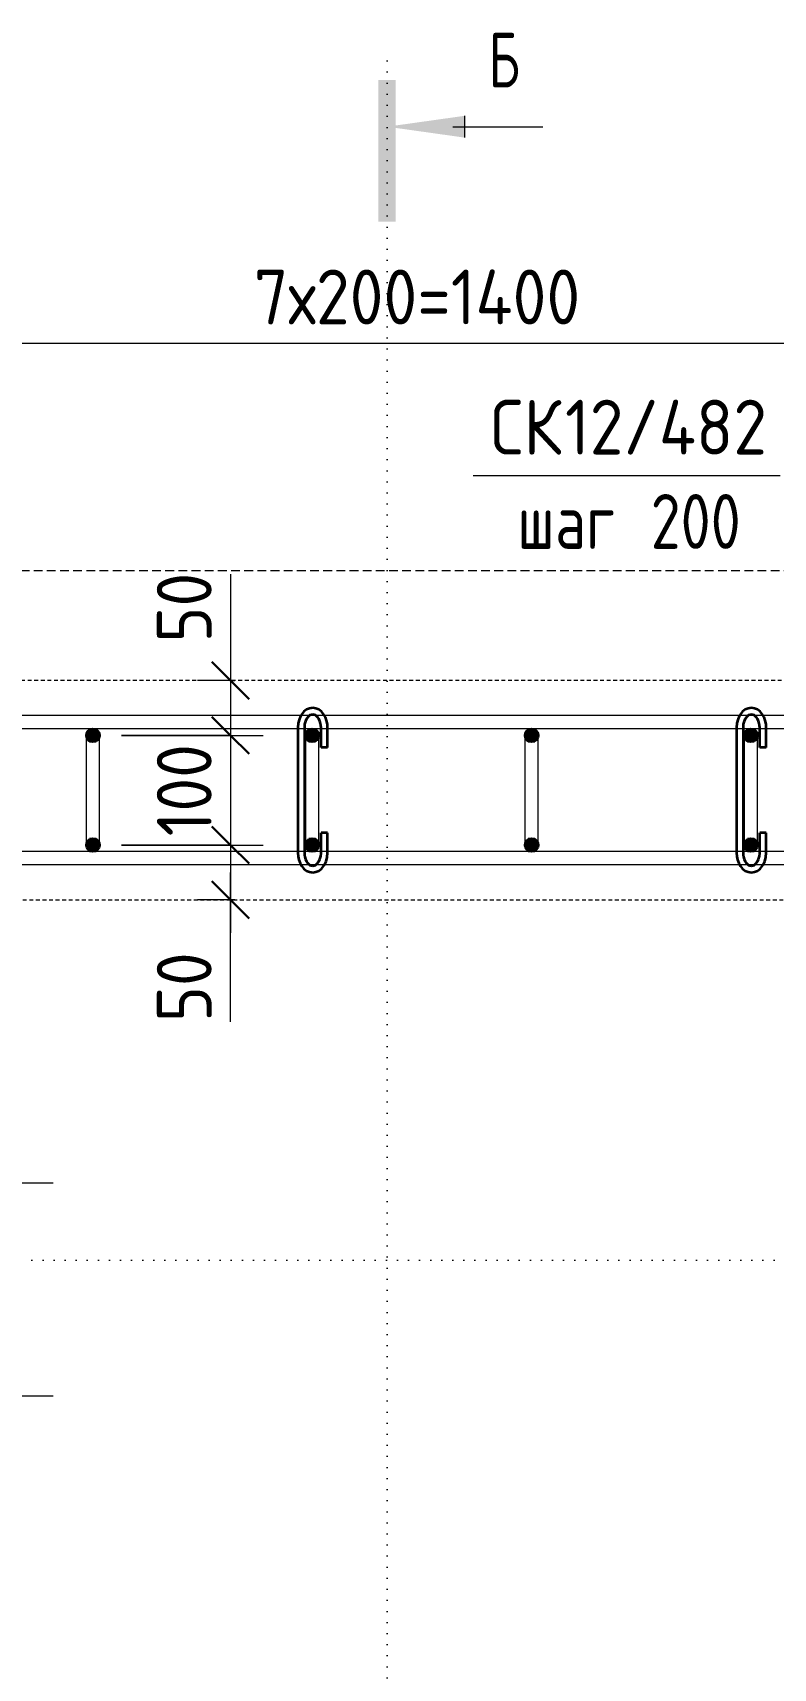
# Model space of a CAD drawing. Header units: millimetres. Extents: x 29094 to 49369, y -2577 to 78616.
# Drawn here: x 30435 to 31110, y 77124 to 78616 of the extents above; entities that cross this region are included whole.
import ezdxf

# ---------------------------------------------------------------- set-up
doc = ezdxf.new("R2010")
doc.units = ezdxf.units.MM
for name, pattern in [('01 Штриховая _4 мм_', [6, 3.5, -2.5]), ('01 Штриховая _8 мм_', [12, 8, -4]), ('04 Пунктир 10мм', [10, 0, -10])]:
    doc.linetypes.add(name, pattern=pattern)
for name, color, linetype, lineweight in [('AA_Dim', 7, 'Continuous', 9), ('AA_Dim-20', 7, 'Continuous', 9), ('AA_Razrez', 7, 'Continuous', 9), ('AA_Vinoska', 7, 'Continuous', 9), ('KR_Armatura', 7, 'Continuous', 20), ('KR_Armatura_Tonkie', 7, 'Continuous', 20)]:
    doc.layers.add(name, color=color, linetype=linetype, lineweight=lineweight)
doc.layers.add('AF_Stena_Опалубка', color=7, linetype='Continuous', lineweight=20, true_color=0x0063c6)
doc.layers.add('KR_Fundament', color=7, linetype='Continuous', lineweight=20, true_color=0x804000)
doc.styles.add('ISOCPEUR_1', font='isocpeur.TTF', dxfattribs={"width": 0.7, "height": 50})
doc.styles.add('ISOCPEUR_2', font='isocpeur.TTF', dxfattribs={"width": 0.9, "height": 50})
doc.styles.add('ISOCPEUR_3', font='isocpeur.TTF', dxfattribs={"width": 0.8, "height": 50})
doc.dimstyles.new('00_Точн_3_знака__прозр_', dxfattribs={"dimscale": 304.8, "dimtxt": 50.137748, "dimasz": 0.111549, "dimexe": 0.098425, "dimexo": 0.065617, "dimgap": 0.006562, "dimtad": 1, "dimdec": 3, "dimrnd": 0.001, "dimdsep": 46, "dimtxsty": 'ISOCPEUR_2', "dimblk1": 'OBLIQUE', "dimblk2": 'OBLIQUE', "dimsah": 1, "dimcen": 0.09, "dimdle": 0.098425, "dimazin": 0, "dimtfac": 1, "dimtdec": 4, "dimtix": 1, "dimtmove": 0, "dimatfit": 3, "dimfxl": 1, "dimtvp": 1, "dimtolj": 1, "dimtzin": 0, "dimlwd": 18, "dimlwe": 18, "dimarcsym": 2})
doc.dimstyles.new('00_Точн_3_знака__прозр__1', dxfattribs={"dimscale": 304.8, "dimtxt": 50.137748, "dimasz": 0.111549, "dimexe": 0.098425, "dimexo": 0.065617, "dimgap": 0.006562, "dimtad": 1, "dimdec": 3, "dimrnd": 0.001, "dimdsep": 46, "dimtxsty": 'ISOCPEUR_2', "dimblk1": 'OBLIQUE', "dimblk2": 'OBLIQUE', "dimsah": 1, "dimcen": 0.09, "dimdle": 0.098425, "dimazin": 0, "dimtfac": 1, "dimtdec": 4, "dimtix": 1, "dimtmove": 1, "dimatfit": 3, "dimfxl": 1, "dimtvp": 1, "dimtolj": 1, "dimtzin": 0, "dimlwd": 18, "dimlwe": 18, "dimarcsym": 2})

# ---------------------------------------------------------------- blocks, each defined once
blk = doc.blocks.new('Разрез - Номер узла_ сзади-394133-План армирования стен')
at = {"layer": 'AA_Razrez'}
for points in [[(7.329, 0.404), (7.329, -0.394), (0.873, -0.394), (0.873, 0.404)], [(3.497, -3.533), (2.503, -3.533), (3, 0)]]:
    blk.add_hatch(color=256, dxfattribs=at).paths.add_polyline_path(points)
for p, q in [((2.503, -3.533), (3.497, -3.533)), ((3, -3), (3, -7.096))]:
    blk.add_line(p, q, dxfattribs=at)
blk = doc.blocks.new('DIMBLOCK5-План армирования стен')
at = {"layer": 'AA_Dim-20', "color": 30, "lineweight": 18, "true_color": 0xff8000, "transparency": 16777216}
for p, q in [((30090.1, 78332.6), (30090.1, 78362.6)), ((31490.1, 78332.6), (31490.1, 78362.6)), ((31630.1, 78332.6), (31630.1, 78362.6)), ((30090.1, 78332.6), (31490.1, 78332.6)), ((30090.1, 78332.6), (30090.1, 78001)), ((31490.1, 78332.6), (31490.1, 78001)), ((31630.1, 78332.6), (31630.1, 78001))]:
    blk.add_line(p, q, dxfattribs=at)
at = {"layer": 'AA_Dim-20', "color": 30, "lineweight": 30, "true_color": 0xff8000, "transparency": 16777216}
for p, q in [((30090.1, 78332.6), (30107.1, 78349.6)), ((31490.1, 78332.6), (31507.1, 78349.6)), ((31630.1, 78332.6), (31647.1, 78349.6)), ((30090.1, 78332.6), (30073.1, 78315.6)), ((31490.1, 78332.6), (31473.1, 78315.6)), ((31630.1, 78332.6), (31613.1, 78315.6))]:
    blk.add_line(p, q, dxfattribs=at)
at = {"layer": 'AA_Dim-20', "color": 0, "lineweight": 18, "transparency": 16777216, "insert": (30636.8, 78399.8), "char_height": 50, "width": 367.803, "attachment_point": 1, "line_spacing_factor": 1.135194, "style": 'ISOCPEUR_2'}
blk.add_mtext('7х200=1400', dxfattribs=at)
blk = doc.blocks.new('_None')
blk = doc.blocks.new('DIMBLOCK22-План армирования стен')
at = {"layer": 'AA_Dim-20', "color": 30, "lineweight": 18, "true_color": 0xff8000, "transparency": 16777216}
for p, q in [((30615.4, 78122.1), (30615.4, 78039.7)), ((30615.4, 78055), (30615.4, 77975)), ((30615.4, 78039.7), (30615.4, 78000)), ((30619.5, 78025), (30585.4, 78025)), ((30615.4, 78025), (30619.5, 78025)), ((30516.1, 77975), (30645.4, 77975)), ((30615.4, 77975), (30516.1, 77975))]:
    blk.add_line(p, q, dxfattribs=at)
at = {"layer": 'AA_Dim-20', "color": 30, "lineweight": 30, "true_color": 0xff8000, "transparency": 16777216}
for p, q in [((30615.4, 78025), (30598.4, 78042)), ((30615.4, 78025), (30632.4, 78008)), ((30615.4, 77975), (30598.4, 77992)), ((30615.4, 77975), (30632.4, 77958))]:
    blk.add_line(p, q, dxfattribs=at)
at = {"layer": 'AA_Dim-20', "color": 0, "lineweight": 18, "transparency": 16777216, "insert": (30548.3, 78059.7), "char_height": 50, "width": 74.923, "attachment_point": 1, "rotation": 90, "line_spacing_factor": 1.135194, "style": 'ISOCPEUR_2'}
blk.add_mtext('50', dxfattribs=at)
blk = doc.blocks.new('_Oblique')
at = {"color": 0, "linetype": 'ByBlock', "lineweight": -2}
blk.add_line((-0.5, -0.5), (0.5, 0.5), dxfattribs=at)
blk = doc.blocks.new('DIMBLOCK23-План армирования стен')
at = {"layer": 'AA_Dim-20', "color": 30, "lineweight": 30, "true_color": 0xff8000, "transparency": 16777216}
for p, q in [((30615.4, 77975), (30598.4, 77992)), ((30615.4, 77975), (30632.4, 77958)), ((30615.4, 77875), (30598.4, 77892)), ((30615.4, 77875), (30632.4, 77858))]:
    blk.add_line(p, q, dxfattribs=at)
at = {"layer": 'AA_Dim-20', "color": 30, "lineweight": 18, "true_color": 0xff8000, "transparency": 16777216}
for p, q in [((30516.1, 77975), (30645.4, 77975)), ((30615.4, 77975), (30516.1, 77975)), ((30615.4, 77975), (30615.4, 77875)), ((30516.1, 77875), (30645.4, 77875)), ((30615.4, 77875), (30516.1, 77875))]:
    blk.add_line(p, q, dxfattribs=at)
at = {"layer": 'AA_Dim-20', "color": 0, "lineweight": 18, "transparency": 16777216, "insert": (30548.3, 77882.9), "char_height": 50, "width": 101.032, "attachment_point": 1, "rotation": 90, "line_spacing_factor": 1.135194, "style": 'ISOCPEUR_2'}
blk.add_mtext('100', dxfattribs=at)
blk = doc.blocks.new('DIMBLOCK24-План армирования стен')
at = {"layer": 'AA_Dim-20', "color": 30, "lineweight": 30, "true_color": 0xff8000, "transparency": 16777216}
for p, q in [((30615.4, 77875), (30598.4, 77892)), ((30615.4, 77875), (30632.4, 77858)), ((30615.4, 77825), (30598.4, 77842)), ((30615.4, 77825), (30632.4, 77808))]:
    blk.add_line(p, q, dxfattribs=at)
at = {"layer": 'AA_Dim-20', "color": 30, "lineweight": 18, "true_color": 0xff8000, "transparency": 16777216}
for p, q in [((30516.1, 77875), (30645.4, 77875)), ((30615.4, 77875), (30516.1, 77875)), ((30615.4, 77875), (30615.4, 77795)), ((30615.4, 77796.1), (30615.4, 77850)), ((30619.5, 77825), (30585.4, 77825)), ((30615.4, 77825), (30619.5, 77825)), ((30615.4, 77713.6), (30615.4, 77796.1))]:
    blk.add_line(p, q, dxfattribs=at)
at = {"layer": 'AA_Dim-20', "color": 0, "lineweight": 18, "transparency": 16777216, "insert": (30548.3, 77713.6), "char_height": 50, "width": 74.923, "attachment_point": 1, "rotation": 90, "line_spacing_factor": 1.135194, "style": 'ISOCPEUR_2'}
blk.add_mtext('50', dxfattribs=at)
blk = doc.blocks.new('042_М_Арматуры - Диам длина поз _ Шаг-2260295-План армирования стен')
at = {"layer": 'AA_Vinoska'}
blk.add_line((-7, 0), (7, 0), dxfattribs=at)

msp = doc.modelspace()

# ---------------------------------------------------------------- hatches: boundary and pattern name
at = {"layer": 'KR_Armatura', "lineweight": 35}
h = msp.add_hatch(color=256, dxfattribs=at)
edge = h.paths.add_edge_path()
edge.add_arc((30490.0616, 77975), 6, 0, 360)
for points in [[(30487.0616, 77969.8038), (30493.0616, 77969.8038), (30496.0616, 77975), (30493.0616, 77980.1962), (30487.0616, 77980.1962), (30484.0616, 77975)], [(30687.0616, 77969.8038), (30693.0616, 77969.8038), (30696.0616, 77975), (30693.0616, 77980.1962), (30687.0616, 77980.1962), (30684.0616, 77975)], [(30887.0616, 77969.8038), (30893.0616, 77969.8038), (30896.0616, 77975), (30893.0616, 77980.1962), (30887.0616, 77980.1962), (30884.0616, 77975)], [(31087.0616, 77969.8038), (31093.0616, 77969.8038), (31096.0616, 77975), (31093.0616, 77980.1962), (31087.0616, 77980.1962), (31084.0616, 77975)], [(30487.0616, 77869.8038), (30493.0616, 77869.8038), (30496.0616, 77875), (30493.0616, 77880.1962), (30487.0616, 77880.1962), (30484.0616, 77875)], [(30687.0616, 77869.8038), (30693.0616, 77869.8038), (30696.0616, 77875), (30693.0616, 77880.1962), (30687.0616, 77880.1962), (30684.0616, 77875)], [(30887.0616, 77869.8038), (30893.0616, 77869.8038), (30896.0616, 77875), (30893.0616, 77880.1962), (30887.0616, 77880.1962), (30884.0616, 77875)], [(31087.0616, 77869.8038), (31093.0616, 77869.8038), (31096.0616, 77875), (31093.0616, 77880.1962), (31087.0616, 77880.1962), (31084.0616, 77875)]]:
    msp.add_hatch(color=256, dxfattribs=at).paths.add_polyline_path(points)
h = msp.add_hatch(color=256, dxfattribs=at)
edge = h.paths.add_edge_path()
edge.add_arc((30690.0616, 77975), 6, 0, 360)
h = msp.add_hatch(color=256, dxfattribs=at)
edge = h.paths.add_edge_path()
edge.add_arc((30890.0616, 77975), 6, 0, 360)
h = msp.add_hatch(color=256, dxfattribs=at)
edge = h.paths.add_edge_path()
edge.add_arc((31090.0616, 77975), 6, 0, 360)
h = msp.add_hatch(color=256, dxfattribs=at)
edge = h.paths.add_edge_path()
edge.add_arc((30490.0616, 77875), 6, 0, 360)
h = msp.add_hatch(color=256, dxfattribs=at)
edge = h.paths.add_edge_path()
edge.add_arc((30690.0616, 77875), 6, 0, 360)
h = msp.add_hatch(color=256, dxfattribs=at)
edge = h.paths.add_edge_path()
edge.add_arc((30890.0616, 77875), 6, 0, 360)
h = msp.add_hatch(color=256, dxfattribs=at)
edge = h.paths.add_edge_path()
edge.add_arc((31090.0616, 77875), 6, 0, 360)

# ---------------------------------------------------------------- linework, layer by layer
at = {"layer": 'AA_Razrez', "color": 7, "linetype": '04 Пунктир 10мм', "true_color": 0xffffff}
for p, q in [((30758.2915, 78590.0819), (30758.2915, 75678.0125)), ((29111.3287, 77496.3546), (34821.7955, 77496.3546))]:
    msp.add_line(p, q, dxfattribs=at)
at = {"layer": 'AF_Stena_Опалубка', "linetype": '01 Штриховая _4 мм_'}
for p, q in [((31880.0616, 78025), (29940.0616, 78025)), ((29940.0616, 77825), (31680.0616, 77825))]:
    msp.add_line(p, q, dxfattribs=at)
at = {"layer": 'KR_Armatura', "lineweight": 35}
for p, q in [((30487.0616, 77980.1962), (30484.0616, 77975)), ((30484.0616, 77975), (30487.0616, 77969.8038)), ((30493.0616, 77980.1962), (30487.0616, 77980.1962)), ((30487.0616, 77969.8038), (30493.0616, 77969.8038)), ((30496.0616, 77975), (30493.0616, 77980.1962)), ((30493.0616, 77969.8038), (30496.0616, 77975)), ((30687.0616, 77980.1962), (30684.0616, 77975)), ((30684.0616, 77975), (30687.0616, 77969.8038)), ((30693.0616, 77980.1962), (30687.0616, 77980.1962)), ((30687.0616, 77969.8038), (30693.0616, 77969.8038)), ((30696.0616, 77975), (30693.0616, 77980.1962)), ((30693.0616, 77969.8038), (30696.0616, 77975)), ((30887.0616, 77980.1962), (30884.0616, 77975)), ((30884.0616, 77975), (30887.0616, 77969.8038)), ((30893.0616, 77980.1962), (30887.0616, 77980.1962)), ((30887.0616, 77969.8038), (30893.0616, 77969.8038)), ((30896.0616, 77975), (30893.0616, 77980.1962)), ((30893.0616, 77969.8038), (30896.0616, 77975)), ((31087.0616, 77980.1962), (31084.0616, 77975)), ((31084.0616, 77975), (31087.0616, 77969.8038)), ((31093.0616, 77980.1962), (31087.0616, 77980.1962)), ((31087.0616, 77969.8038), (31093.0616, 77969.8038)), ((31096.0616, 77975), (31093.0616, 77980.1962)), ((31093.0616, 77969.8038), (31096.0616, 77975)), ((30487.0616, 77880.1962), (30484.0616, 77875)), ((30493.0616, 77880.1962), (30487.0616, 77880.1962)), ((30496.0616, 77875), (30493.0616, 77880.1962)), ((30687.0616, 77880.1962), (30684.0616, 77875)), ((30693.0616, 77880.1962), (30687.0616, 77880.1962)), ((30696.0616, 77875), (30693.0616, 77880.1962)), ((30887.0616, 77880.1962), (30884.0616, 77875)), ((30893.0616, 77880.1962), (30887.0616, 77880.1962)), ((30896.0616, 77875), (30893.0616, 77880.1962)), ((31087.0616, 77880.1962), (31084.0616, 77875)), ((31093.0616, 77880.1962), (31087.0616, 77880.1962)), ((31096.0616, 77875), (31093.0616, 77880.1962)), ((30484.0616, 77875), (30487.0616, 77869.8038)), ((30487.0616, 77869.8038), (30493.0616, 77869.8038)), ((30493.0616, 77869.8038), (30496.0616, 77875)), ((30684.0616, 77875), (30687.0616, 77869.8038)), ((30687.0616, 77869.8038), (30693.0616, 77869.8038)), ((30693.0616, 77869.8038), (30696.0616, 77875)), ((30884.0616, 77875), (30887.0616, 77869.8038)), ((30887.0616, 77869.8038), (30893.0616, 77869.8038)), ((30893.0616, 77869.8038), (30896.0616, 77875)), ((31084.0616, 77875), (31087.0616, 77869.8038)), ((31087.0616, 77869.8038), (31093.0616, 77869.8038)), ((31093.0616, 77869.8038), (31096.0616, 77875))]:
    msp.add_line(p, q, dxfattribs=at)
for centre in [(30490.0616, 77975), (30690.0616, 77975), (30890.0616, 77975), (31090.0616, 77975), (30490.0616, 77875), (30690.0616, 77875), (30890.0616, 77875), (31090.0616, 77875)]:
    msp.add_circle(centre, 6, dxfattribs=at)
at = {"layer": 'KR_Armatura_Tonkie', "lineweight": 35}
for p, q in [((30684.8612, 77998.4468), (30682.4833, 77996.6525)), ((30687.5549, 77999.5997), (30684.8612, 77998.4468)), ((30690.4365, 78000), (30687.5549, 77999.5997)), ((30693.3181, 77999.5997), (30690.4365, 78000)), ((30696.0118, 77998.4468), (30693.3181, 77999.5997)), ((30698.3896, 77996.6525), (30696.0118, 77998.4468)), ((31084.8612, 77998.4468), (31082.4833, 77996.6525)), ((31087.5549, 77999.5997), (31084.8612, 77998.4468)), ((31090.4365, 78000), (31087.5549, 77999.5997)), ((31093.3181, 77999.5997), (31090.4365, 78000)), ((31096.0118, 77998.4468), (31093.3181, 77999.5997)), ((31098.3896, 77996.6525), (31096.0118, 77998.4468)), ((30677.1937, 77986.1679), (30676.8308, 77982.2101)), ((30678.276, 77990.1316), (30677.1937, 77986.1679)), ((30679.6427, 77993.0217), (30678.276, 77990.1316)), ((30682.4833, 77996.6525), (30679.6427, 77993.0217)), ((30683.1018, 77985.1215), (30682.8408, 77982.6319)), ((30683.8885, 77988.0103), (30683.1018, 77985.1215)), ((30684.8322, 77990.0101), (30683.8885, 77988.0103)), ((30686.6042, 77992.2916), (30684.8322, 77990.0101)), ((30687.8939, 77993.2696), (30686.6042, 77992.2916)), ((30690.4365, 77994), (30687.8939, 77993.2696)), ((30691.7078, 77993.6348), (30690.4365, 77994)), ((30692.9791, 77993.2696), (30691.7078, 77993.6348)), ((30694.2687, 77992.2916), (30692.9791, 77993.2696)), ((30695.487, 77990.8746), (30694.2687, 77992.2916)), ((30696.0408, 77990.0101), (30695.487, 77990.8746)), ((30696.9844, 77988.0103), (30696.0408, 77990.0101)), ((30697.6531, 77985.7251), (30696.9844, 77988.0103)), ((30697.9447, 77983.888), (30697.6531, 77985.7251)), ((30698.0431, 77982), (30697.9447, 77983.888)), ((30700.386, 77994.3387), (30698.3896, 77996.6525)), ((30701.968, 77991.6151), (30700.386, 77994.3387)), ((30703.1148, 77988.5835), (30701.968, 77991.6151)), ((30703.81, 77985.3442), (30703.1148, 77988.5835)), ((30704.0431, 77982), (30703.81, 77985.3442)), ((31077.1937, 77986.1679), (31076.8308, 77982.2101)), ((31078.276, 77990.1316), (31077.1937, 77986.1679)), ((31079.6427, 77993.0217), (31078.276, 77990.1316)), ((31082.4833, 77996.6525), (31079.6427, 77993.0217)), ((31083.1018, 77985.1215), (31082.8408, 77982.6319)), ((31083.8885, 77988.0103), (31083.1018, 77985.1215)), ((31084.8322, 77990.0101), (31083.8885, 77988.0103)), ((31086.6042, 77992.2916), (31084.8322, 77990.0101)), ((31087.8939, 77993.2696), (31086.6042, 77992.2916)), ((31090.4365, 77994), (31087.8939, 77993.2696)), ((31091.7078, 77993.6348), (31090.4365, 77994)), ((31092.9791, 77993.2696), (31091.7078, 77993.6348)), ((31094.2687, 77992.2916), (31092.9791, 77993.2696)), ((31095.487, 77990.8746), (31094.2687, 77992.2916)), ((31096.0408, 77990.0101), (31095.487, 77990.8746)), ((31096.9844, 77988.0103), (31096.0408, 77990.0101)), ((31097.6531, 77985.7251), (31096.9844, 77988.0103)), ((31097.9447, 77983.888), (31097.6531, 77985.7251)), ((31098.0431, 77982), (31097.9447, 77983.888)), ((31100.386, 77994.3387), (31098.3896, 77996.6525)), ((31101.968, 77991.6151), (31100.386, 77994.3387)), ((31103.1148, 77988.5835), (31101.968, 77991.6151)), ((31103.81, 77985.3442), (31103.1148, 77988.5835)), ((31104.0431, 77982), (31103.81, 77985.3442)), ((30676.8308, 77982.2101), (30676.8299, 77982)), ((30676.8299, 77982), (30676.8299, 77868)), ((30682.8408, 77982.6319), (30682.8299, 77982)), ((30682.8299, 77982), (30682.8299, 77868)), ((30698.0431, 77964), (30698.0431, 77982)), ((30704.0431, 77964), (30704.0431, 77982)), ((31076.8308, 77982.2101), (31076.8299, 77982)), ((31076.8299, 77982), (31076.8299, 77868)), ((31082.8408, 77982.6319), (31082.8299, 77982)), ((31082.8299, 77982), (31082.8299, 77868)), ((31098.0431, 77964), (31098.0431, 77982)), ((31104.0431, 77964), (31104.0431, 77982)), ((30704.0431, 77964), (30698.0431, 77964)), ((31104.0431, 77964), (31098.0431, 77964)), ((30704.0431, 77886), (30698.0431, 77886)), ((30698.0431, 77868), (30698.0431, 77886)), ((30704.0431, 77868), (30704.0431, 77886)), ((31104.0431, 77886), (31098.0431, 77886)), ((31098.0431, 77868), (31098.0431, 77886)), ((31104.0431, 77868), (31104.0431, 77886)), ((30676.8299, 77868), (30677.0629, 77864.6558)), ((30677.0629, 77864.6558), (30677.7582, 77861.4165)), ((30682.8299, 77868), (30682.9283, 77866.112)), ((30682.9283, 77866.112), (30683.2199, 77864.2749)), ((30683.2199, 77864.2749), (30683.8885, 77861.9897)), ((30696.9844, 77861.9897), (30697.7712, 77864.8785)), ((30697.7712, 77864.8785), (30698.0321, 77867.3681)), ((30698.0321, 77867.3681), (30698.0431, 77868)), ((30702.5969, 77859.8684), (30703.6792, 77863.8321)), ((30703.6792, 77863.8321), (30704.0422, 77867.7899)), ((30704.0422, 77867.7899), (30704.0431, 77868)), ((31076.8299, 77868), (31077.0629, 77864.6558)), ((31077.0629, 77864.6558), (31077.7582, 77861.4165)), ((31082.8299, 77868), (31082.9283, 77866.112)), ((31082.9283, 77866.112), (31083.2199, 77864.2749)), ((31083.2199, 77864.2749), (31083.8885, 77861.9897)), ((31096.9844, 77861.9897), (31097.7712, 77864.8785)), ((31097.7712, 77864.8785), (31098.0321, 77867.3681)), ((31098.0321, 77867.3681), (31098.0431, 77868)), ((31102.5969, 77859.8684), (31103.6792, 77863.8321)), ((31103.6792, 77863.8321), (31104.0422, 77867.7899)), ((31104.0422, 77867.7899), (31104.0431, 77868)), ((30677.7582, 77861.4165), (30678.9049, 77858.3849)), ((30678.9049, 77858.3849), (30680.487, 77855.6613)), ((30680.487, 77855.6613), (30682.4833, 77853.3475)), ((30682.4833, 77853.3475), (30684.8612, 77851.5532)), ((30683.8885, 77861.9897), (30684.8322, 77859.9899)), ((30684.8322, 77859.9899), (30685.386, 77859.1254)), ((30684.8612, 77851.5532), (30687.5549, 77850.4003)), ((30685.386, 77859.1254), (30686.6042, 77857.7084)), ((30686.6042, 77857.7084), (30687.8939, 77856.7304)), ((30687.5549, 77850.4003), (30690.4365, 77850)), ((30687.8939, 77856.7304), (30689.1652, 77856.3652)), ((30689.1652, 77856.3652), (30690.4365, 77856)), ((30690.4365, 77856), (30692.9791, 77856.7304)), ((30690.4365, 77850), (30693.3181, 77850.4003)), ((30692.9791, 77856.7304), (30694.2687, 77857.7084)), ((30693.3181, 77850.4003), (30696.0118, 77851.5532)), ((30694.2687, 77857.7084), (30696.0408, 77859.9899)), ((30696.0118, 77851.5532), (30698.3896, 77853.3475)), ((30696.0408, 77859.9899), (30696.9844, 77861.9897)), ((30698.3896, 77853.3475), (30701.2302, 77856.9783)), ((30701.2302, 77856.9783), (30702.5969, 77859.8684)), ((31077.7582, 77861.4165), (31078.9049, 77858.3849)), ((31078.9049, 77858.3849), (31080.487, 77855.6613)), ((31080.487, 77855.6613), (31082.4833, 77853.3475)), ((31082.4833, 77853.3475), (31084.8612, 77851.5532)), ((31083.8885, 77861.9897), (31084.8322, 77859.9899)), ((31084.8322, 77859.9899), (31085.386, 77859.1254)), ((31084.8612, 77851.5532), (31087.5549, 77850.4003)), ((31085.386, 77859.1254), (31086.6042, 77857.7084)), ((31086.6042, 77857.7084), (31087.8939, 77856.7304)), ((31087.5549, 77850.4003), (31090.4365, 77850)), ((31087.8939, 77856.7304), (31089.1652, 77856.3652)), ((31089.1652, 77856.3652), (31090.4365, 77856)), ((31090.4365, 77856), (31092.9791, 77856.7304)), ((31090.4365, 77850), (31093.3181, 77850.4003)), ((31092.9791, 77856.7304), (31094.2687, 77857.7084)), ((31093.3181, 77850.4003), (31096.0118, 77851.5532)), ((31094.2687, 77857.7084), (31096.0408, 77859.9899)), ((31096.0118, 77851.5532), (31098.3896, 77853.3475)), ((31096.0408, 77859.9899), (31096.9844, 77861.9897)), ((31098.3896, 77853.3475), (31101.2302, 77856.9783)), ((31101.2302, 77856.9783), (31102.5969, 77859.8684))]:
    msp.add_line(p, q, dxfattribs=at)
at = {"layer": 'KR_Armatura_Tonkie'}
for p, q in [((31731.2722, 77993), (29888.851, 77993)), ((31719.2232, 77981), (29900.9, 77981)), ((30484.0616, 77939), (30484.0616, 77975)), ((30496.0616, 77939), (30496.0616, 77975)), ((30684.0616, 77939), (30684.0616, 77975)), ((30696.0616, 77939), (30696.0616, 77975)), ((30884.0616, 77939), (30884.0616, 77975)), ((30896.0616, 77939), (30896.0616, 77975)), ((31084.0616, 77939), (31084.0616, 77975)), ((31096.0616, 77939), (31096.0616, 77975)), ((30484.0616, 77911), (30484.0616, 77939)), ((30496.0616, 77911), (30496.0616, 77939)), ((30684.0616, 77911), (30684.0616, 77939)), ((30696.0616, 77911), (30696.0616, 77939)), ((30884.0616, 77911), (30884.0616, 77939)), ((30896.0616, 77911), (30896.0616, 77939)), ((31084.0616, 77911), (31084.0616, 77939)), ((31096.0616, 77911), (31096.0616, 77939)), ((30484.0616, 77875), (30484.0616, 77911)), ((30496.0616, 77875), (30496.0616, 77911)), ((30684.0616, 77875), (30684.0616, 77911)), ((30696.0616, 77875), (30696.0616, 77911)), ((30884.0616, 77875), (30884.0616, 77911)), ((30896.0616, 77875), (30896.0616, 77911)), ((31084.0616, 77875), (31084.0616, 77911)), ((31096.0616, 77875), (31096.0616, 77911)), ((31712.0616, 77869), (29908.0616, 77869)), ((31712.0616, 77857), (29908.0616, 77857))]:
    msp.add_line(p, q, dxfattribs=at)
for centre, start, end in [((30490.0616, 77975), 0, 180), ((30690.0616, 77975), 0, 180), ((30890.0616, 77975), 0, 180), ((31090.0616, 77975), 0, 180), ((30490.0616, 77875), 180, 0), ((30690.0616, 77875), 180, 0), ((30890.0616, 77875), 180, 0), ((31090.0616, 77875), 180, 0)]:
    msp.add_arc(centre, 6, start, end, dxfattribs=at)
at = {"layer": 'KR_Fundament', "linetype": '01 Штриховая _8 мм_'}
msp.add_line((34380.0616, 78125), (29640.0616, 78125), dxfattribs=at)

# ---------------------------------------------------------------- block references
at = {"layer": 'AA_Razrez', "extrusion": (0, 0, -1), "xscale": 19.99999999999999, "yscale": 19.99999999999999, "zscale": 19.99999999999999, "rotation": 270.0000000000003}
msp.add_blockref('Разрез - Номер узла_ сзади-394133-План армирования стен', (-30758.2915, 78590.0819), dxfattribs=at)
at = {"layer": 'AA_Vinoska', "xscale": 19.99999999999999, "yscale": 19.99999999999999, "zscale": 19.99999999999999}
for p in [(30976.8145, 78212.0667), (30313.7124, 77566.8691), (30313.7124, 77372.6325)]:
    msp.add_blockref('042_М_Арматуры - Диам длина поз _ Шаг-2260295-План армирования стен', p, dxfattribs=at)

# ---------------------------------------------------------------- texts
at = {"layer": 'AA_Razrez', "insert": (30850.7741, 78615.9741), "char_height": 50, "width": 33.670875, "attachment_point": 1, "style": 'ISOCPEUR_1'}
msp.add_mtext('\\fISOCPEUR|b0|i0|c204|p34|;\\W.7;Б', dxfattribs=at)
at = {"layer": 'AA_Vinoska', "char_height": 50, "attachment_point": 1}
for s, insert, width, style in [('СК', (30852.6273, 78281.0717), 82.253137, 'ISOCPEUR_2'), ('12/482', (30920.4929, 78281.0717), 226.556887, 'ISOCPEUR_2'), (' 200', (30973.1556, 78195.0906), 133.4008, 'ISOCPEUR_3'), ('шаг', (30876.8473, 78195.0906), 116.7257, 'ISOCPEUR_3')]:
    msp.add_mtext(s, dxfattribs=dict(at, insert=insert, width=width, style=style))

# ---------------------------------------------------------------- dimensions: what is measured, and where the dimension line sits
at = {"layer": 'AA_Dim', "color": 30, "lineweight": 18, "true_color": 0xff8000}
dim = msp.add_linear_dim(base=(31490.0616, 78332.625), p1=(30090.0616, 77981), p2=(31490.0616, 77981), text='7х200=1400', dimstyle='00_Точн_3_знака__прозр_', override={"dimpost": '<>', "dimblk1": 'None', "dimblk2": 'None', "dimsah": 1, "dimfxl": 1400}, dxfattribs=at)
dim.commit()
dim.dimension.update_dxf_attribs({"geometry": 'DIMBLOCK5-План армирования стен', "text_midpoint": (30790.0616, 78359.625)})
for base, p1, p2, picture, middle in [((30615.4381, 77975), (30639.4798, 78025), (30496.0616, 77975), 'DIMBLOCK22-План армирования стен', (30581.6355, 78097.1515)), ((30615.4381, 77825), (30496.0616, 77875), (30639.4798, 77825), 'DIMBLOCK24-План армирования стен', (30581.6355, 77751.102))]:
    dim = msp.add_linear_dim(base=base, p1=p1, p2=p2, angle=90, dimstyle='00_Точн_3_знака__прозр__1', override={"dimpost": '<>', "dimfxl": 151.884058}, dxfattribs=at)
    dim.commit()
    dim.dimension.update_dxf_attribs({"geometry": picture, "text_midpoint": middle, "dimtype": 160, "text_rotation": 90})
dim = msp.add_linear_dim(base=(30615.4381, 77875), p1=(30496.0616, 77975), p2=(30496.0616, 77875), angle=90, dimstyle='00_Точн_3_знака__прозр_', override={"dimpost": '<>', "dimfxl": 100}, dxfattribs=at)
dim.commit()
dim.dimension.update_dxf_attribs({"geometry": 'DIMBLOCK23-План армирования стен', "text_midpoint": (30588.4381, 77925)})

doc.saveas('drawing.dxf')
